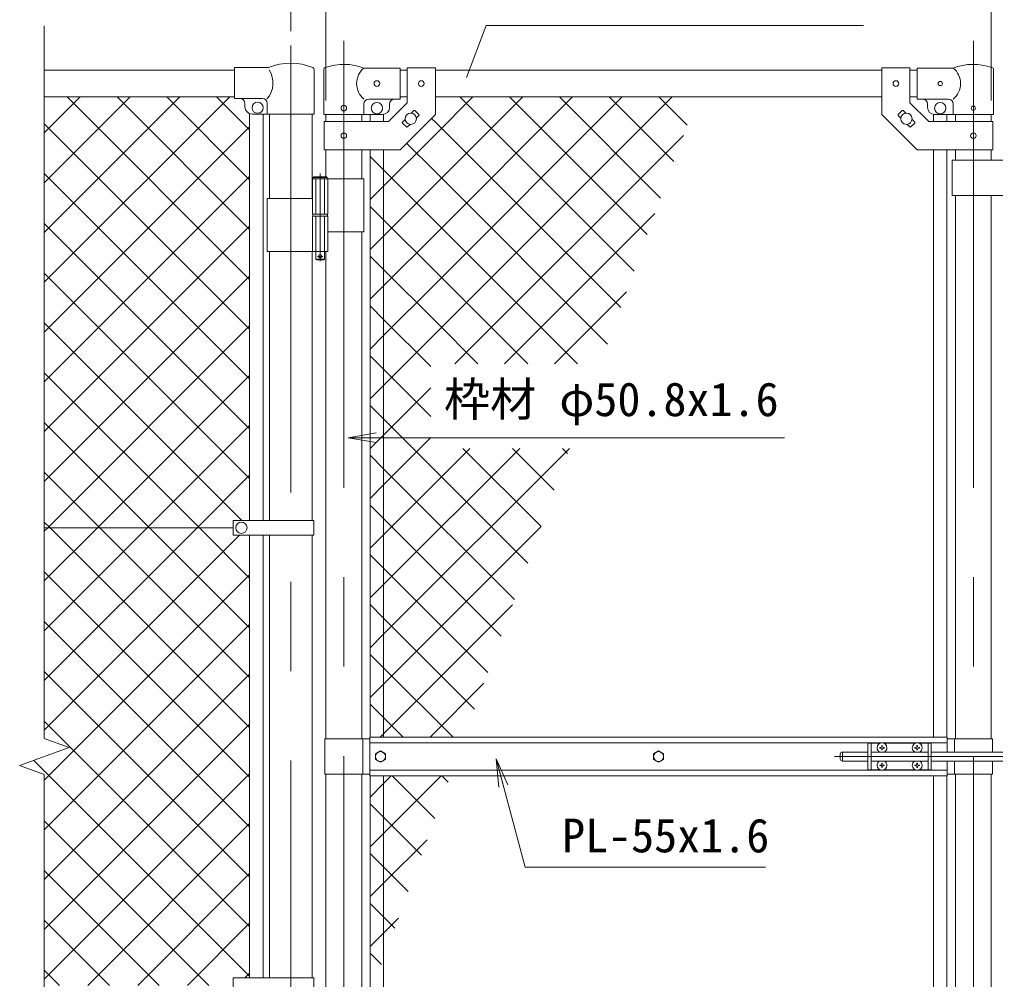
# Model space of a CAD drawing. Units: millimetres, scale not verified. Extents: x -4200 to 4200, y -2970 to 2970.
# Drawn here: x -143 to 1243, y 320 to 1683 of the extents above; entities that cross this region are included whole.
import ezdxf
from ezdxf.enums import TextEntityAlignment as Align

# ---------------------------------------------------------------- set-up
doc = ezdxf.new("R2010")
doc.units = ezdxf.units.MM
doc.header["$LTSCALE"] = 20
doc.linetypes.add('DASHED', pattern=[7.5, 6, -1.5])
doc.linetypes.add('USER1', pattern=[50.8, 31.75, -6.35, 6.35, -6.35])
for name, color, linetype, lineweight in [('0-1_D-STR-TXT', 7, 'Continuous', 9), ('0-2_D-BMK', 2, 'USER1', 13), ('0-3_D-STR1', 1, 'Continuous', 18), ('0-4_D-STR3', 3, 'Continuous', 13), ('0-5_D-STR-DIM', 7, 'Continuous', 9), ('0-6_0', 3, 'Continuous', 18), ('0-7_D-STR2', 7, 'Continuous', 9)]:
    doc.layers.add(name, color=color, linetype=linetype, lineweight=lineweight)
doc.styles.add('ＭＳ ゴシック', font='')
doc.styles.get('ＭＳ ゴシック').set_extended_font_data('MS Gothic')

# ---------------------------------------------------------------- blocks, each defined once
blk = doc.blocks.new('_Open')
at = {"layer": '0-6_0', "color": 7, "lineweight": 9}
blk.add_line((-20, 3.33), (0, 0), dxfattribs=at)
blk.add_lwpolyline([(-20, -3.33), (0, 0), (-20, 0)], dxfattribs=at)

msp = doc.modelspace()

# ---------------------------------------------------------------- linework, layer by layer
at = {"layer": '0-1_D-STR-TXT'}
for points in [[(1055.69, 1674.69), (519.49, 1674.69), (491.85, 1600.93)], [(943.38, 1089.34), (522.55, 1089.34), (325.4, 1089.34)], [(916.13, 479.11), (574.85, 479.11), (534.34, 631.26)]]:
    msp.add_lwpolyline(points, dxfattribs=at)
at = {"layer": '0-2_D-BMK'}
for p, q in [((317.39, 1653.1), (317.39, -385.29)), ((1211.59, 1653.1), (1211.59, -385.29)), ((241.99, 1646.61), (241.99, -470.04)), ((283.83, 1464.79), (283.83, 1339.9)), ((287.46, 1346.87), (280.21, 1346.87)), ((1014.52, 636.37), (1638.97, 636.37))]:
    msp.add_line(p, q, dxfattribs=at)
at = {"layer": '0-3_D-STR1'}
for p, q in [((161.99, 1611.37), (-108.01, 1611.37)), ((397.39, 1611.37), (407.39, 1611.37)), ((447.39, 1611.37), (1081.59, 1611.37)), ((1121.59, 1611.37), (1131.59, 1611.37)), ((161.99, 1573.37), (-108.01, 1573.37)), ((397.39, 1573.37), (407.39, 1573.37)), ((447.39, 1573.37), (1081.59, 1573.37)), ((1121.59, 1573.37), (1131.59, 1573.37)), ((211.74, 1549.07), (211.74, 1428.87)), ((272.24, 1549.07), (272.24, 1428.87)), ((291.99, 1548.37), (291.99, 1538.32)), ((342.79, 1548.37), (342.79, 1538.32)), ((1186.19, 1548.37), (1186.19, 1538.32)), ((1236.99, 1548.37), (1236.99, 1538.32)), ((291.99, 1498.32), (291.99, 1459.87)), ((342.79, 1498.32), (342.79, 1456.87)), ((1186.19, 1498.32), (1186.19, 1483.32)), ((1236.99, 1498.32), (1236.99, 1483.32)), ((1186.19, 1433.32), (1186.19, 661.37)), ((1236.99, 1433.32), (1236.99, 661.37)), ((342.79, 1381.87), (342.79, 661.37)), ((211.74, 1353.87), (211.74, 971.87)), ((272.24, 1353.87), (272.24, 971.87)), ((291.99, 1353.87), (291.99, 661.37)), ((211.74, 950.87), (211.74, 321.87)), ((272.24, 950.87), (272.24, 321.87)), ((291.99, 611.37), (291.99, -106.13)), ((342.79, 611.37), (342.79, -109.13)), ((1186.19, 611.37), (1186.19, -72.63)), ((1236.99, 611.37), (1236.99, -72.63))]:
    msp.add_line(p, q, dxfattribs=at)
at = {"layer": '0-4_D-STR3'}
for p, q in [((161.99, 1571.07), (161.99, 1615.07)), ((210.86, 1615.07), (161.99, 1615.07)), ((275.39, 1611.92), (275.39, 1549.07)), ((288.84, 1548.37), (288.84, 1612.06)), ((397.39, 1614.37), (345.94, 1614.37)), ((397.39, 1614.37), (397.39, 1570.37)), ((407.39, 1614.57), (407.39, 1564.89)), ((407.39, 1614.57), (447.39, 1614.57)), ((447.39, 1614.57), (447.39, 1548.32)), ((1081.59, 1614.57), (1081.59, 1548.32)), ((1121.59, 1614.57), (1081.59, 1614.57)), ((1121.59, 1614.57), (1121.59, 1564.89)), ((1131.59, 1614.37), (1183.04, 1614.37)), ((1131.59, 1614.37), (1131.59, 1570.37)), ((1240.14, 1548.37), (1240.14, 1612.06)), ((201.59, 1571.07), (161.99, 1571.07)), ((397.39, 1570.37), (352.94, 1570.37)), ((1131.59, 1570.37), (1176.04, 1570.37)), ((176.99, 1559.07), (176.99, 1564.07)), ((208.59, 1564.07), (208.59, 1549.07)), ((345.94, 1548.37), (345.94, 1563.37)), ((380.82, 1538.32), (407.39, 1564.89)), ((382.39, 1563.37), (382.39, 1558.37)), ((413.27, 1550.27), (416.99, 1553.98)), ((418.4, 1553.98), (424.06, 1548.33)), ((1110.58, 1553.98), (1104.92, 1548.33)), ((1115.71, 1550.27), (1111.99, 1553.98)), ((1148.16, 1538.32), (1121.59, 1564.89)), ((1146.59, 1563.37), (1146.59, 1558.37)), ((1183.04, 1548.37), (1183.04, 1563.37)), ((183.64, 971.87), (183.64, 1549.65)), ((275.39, 1549.07), (186.99, 1549.07)), ((202.64, 971.87), (202.64, 1549.07)), ((288.84, 1548.37), (345.94, 1548.37)), ((345.94, 1548.37), (372.39, 1548.37)), ((354.89, 1548.37), (354.89, 1538.32)), ((373.89, 1548.37), (373.89, 1538.32)), ((400.72, 1537.72), (404.44, 1541.44)), ((420.34, 1543.2), (424.06, 1546.91)), ((1108.64, 1543.2), (1104.92, 1546.91)), ((1128.26, 1537.72), (1124.54, 1541.44)), ((1155.09, 1548.37), (1155.09, 1538.32)), ((1183.04, 1548.37), (1156.59, 1548.37)), ((1174.09, 1548.37), (1174.09, 1538.32)), ((1240.14, 1548.37), (1183.04, 1548.37)), ((289.69, 1538.32), (380.82, 1538.32)), ((289.69, 1538.32), (289.69, 1498.32)), ((400.72, 1536.31), (406.38, 1530.65)), ((407.79, 1530.65), (411.51, 1534.37)), ((1121.19, 1530.65), (1117.47, 1534.37)), ((1128.26, 1536.31), (1122.6, 1530.65)), ((1239.29, 1538.32), (1148.16, 1538.32)), ((1239.29, 1538.32), (1239.29, 1498.32)), ((354.89, 1498.32), (354.89, 663.87)), ((373.89, 1498.32), (373.89, 663.87)), ((1155.09, 1498.32), (1155.09, 663.87)), ((1174.09, 1498.32), (1174.09, 663.87)), ((1301.39, 1483.32), (1181.39, 1483.32)), ((1181.39, 1483.32), (1181.39, 1433.32)), ((273.03, 1456.87), (273.03, 1406.87)), ((345.94, 1456.87), (273.03, 1456.87)), ((273.83, 1458.87), (274.83, 1459.87)), ((273.83, 1458.87), (273.83, 1456.87)), ((273.83, 1458.87), (293.83, 1458.87)), ((292.83, 1459.87), (274.83, 1459.87)), ((294.63, 1456.87), (294.63, 1406.87)), ((345.94, 1456.87), (345.94, 1381.87)), ((273.03, 1428.87), (208.69, 1428.87)), ((208.69, 1428.87), (208.69, 1353.87)), ((1301.39, 1433.32), (1181.39, 1433.32)), ((294.63, 1406.87), (273.03, 1406.87)), ((294.63, 1403.87), (273.03, 1403.87)), ((273.03, 1403.87), (273.03, 1353.87)), ((273.33, 1406.87), (273.33, 1403.87)), ((294.33, 1403.87), (273.33, 1403.87)), ((294.33, 1406.87), (294.33, 1403.87)), ((294.63, 1403.87), (294.63, 1353.87)), ((345.94, 1381.87), (294.74, 1381.87)), ((294.63, 1353.87), (208.69, 1353.87)), ((289.83, 1353.87), (289.83, 1342.87)), ((278.83, 1341.87), (277.83, 1342.87)), ((288.83, 1341.87), (278.83, 1341.87)), ((288.83, 1341.87), (289.83, 1342.87)), ((159.99, 971.87), (159.99, 950.87)), ((274.79, 971.87), (159.99, 971.87)), ((274.79, 971.87), (274.79, 950.87)), ((-108.01, 961.37), (159.99, 961.37)), ((274.79, 950.87), (159.99, 950.87)), ((183.64, 321.87), (183.64, 950.87)), ((202.64, 321.87), (202.64, 950.87)), ((290.39, 661.37), (290.39, 611.37)), ((290.39, 661.37), (354.49, 661.37)), ((344.39, 661.37), (344.39, 611.37)), ((1174.49, 663.87), (354.49, 663.87)), ((354.49, 608.87), (354.49, 663.87)), ((1174.49, 655.87), (354.49, 655.87)), ((1061.84, 655.37), (1061.84, 617.37)), ((1079.24, 655.37), (1061.84, 655.37)), ((1066.34, 655.37), (1066.34, 617.37)), ((1081.45, 652.02), (1081.42, 650.72)), ((1082.24, 652.02), (1081.45, 652.02)), ((1082.24, 652.02), (1082.26, 650.72)), ((1129.24, 655.37), (1084.44, 655.37)), ((1131.45, 652.02), (1131.42, 650.72)), ((1132.24, 652.02), (1131.45, 652.02)), ((1132.24, 652.02), (1132.26, 650.72)), ((1151.84, 655.37), (1134.44, 655.37)), ((1147.34, 655.37), (1147.34, 617.37)), ((1151.84, 655.37), (1151.84, 617.37)), ((1174.49, 642.87), (1174.49, 663.87)), ((1238.59, 661.37), (1174.49, 661.37)), ((1184.59, 661.37), (1184.59, 642.87)), ((1238.59, 661.37), (1238.59, 642.87)), ((1022.64, 639.87), (1022.64, 632.87)), ((1037.09, 642.87), (1025.64, 642.87)), ((1025.64, 642.87), (1025.64, 629.87)), ((1036.94, 642.87), (1061.84, 642.87)), ((1066.34, 642.87), (1147.34, 642.87)), ((1078.69, 648.47), (1078.69, 648.87)), ((1079.99, 648.45), (1078.69, 648.47)), ((1081.45, 645.72), (1081.42, 647.01)), ((1082.24, 645.72), (1081.45, 645.72)), ((1082.24, 645.72), (1082.26, 647.01)), ((1083.69, 649.28), (1084.99, 649.26)), ((1084.99, 649.26), (1084.99, 648.87)), ((1129.99, 649.28), (1128.69, 649.26)), ((1128.69, 649.26), (1128.69, 648.87)), ((1131.45, 645.72), (1131.42, 647.01)), ((1132.24, 645.72), (1131.45, 645.72)), ((1132.24, 645.72), (1132.26, 647.01)), ((1133.69, 648.45), (1134.99, 648.47)), ((1134.99, 648.47), (1134.99, 648.87)), ((1151.84, 642.87), (1332.64, 642.87)), ((1037.09, 629.87), (1025.64, 629.87)), ((1036.94, 629.87), (1061.84, 629.87)), ((1066.34, 629.87), (1147.34, 629.87)), ((1078.69, 623.47), (1078.69, 623.87)), ((1081.45, 627.02), (1081.42, 625.72)), ((1082.24, 627.02), (1081.45, 627.02)), ((1082.24, 627.02), (1082.26, 625.72)), ((1083.69, 624.28), (1084.99, 624.26)), ((1084.99, 624.26), (1084.99, 623.87)), ((1084.99, 623.47), (1084.99, 623.87)), ((1129.99, 624.28), (1128.69, 624.26)), ((1128.69, 624.26), (1128.69, 623.87)), ((1131.45, 627.02), (1131.42, 625.72)), ((1132.24, 627.02), (1131.45, 627.02)), ((1132.24, 627.02), (1132.26, 625.72)), ((1133.69, 624.28), (1134.99, 624.26)), ((1134.99, 624.26), (1134.99, 623.87)), ((1134.99, 623.47), (1134.99, 623.87)), ((1151.84, 629.87), (1332.64, 629.87)), ((1174.49, 608.87), (1174.49, 629.87)), ((1184.59, 629.87), (1184.59, 611.37)), ((1238.59, 629.87), (1238.59, 611.37)), ((290.39, 611.37), (354.49, 611.37)), ((1174.49, 616.87), (354.49, 616.87)), ((1079.24, 617.37), (1061.84, 617.37)), ((1079.99, 623.45), (1078.69, 623.47)), ((1081.45, 620.72), (1081.42, 622.01)), ((1082.24, 620.72), (1081.45, 620.72)), ((1082.24, 620.72), (1082.26, 622.01)), ((1083.69, 623.45), (1084.99, 623.47)), ((1129.24, 617.37), (1084.44, 617.37)), ((1131.45, 620.72), (1131.42, 622.01)), ((1132.24, 620.72), (1131.45, 620.72)), ((1132.24, 620.72), (1132.26, 622.01)), ((1133.69, 623.45), (1134.99, 623.47)), ((1151.84, 617.37), (1134.44, 617.37)), ((1238.59, 611.37), (1174.49, 611.37)), ((1174.49, 608.87), (354.49, 608.87)), ((354.89, 608.87), (354.89, -225.58)), ((373.89, 608.87), (373.89, -225.58)), ((1155.09, 608.87), (1155.09, -72.63)), ((1174.09, 608.87), (1174.09, -72.63)), ((159.99, 321.87), (159.99, 300.87)), ((274.79, 321.87), (159.99, 321.87)), ((274.79, 321.87), (274.79, 300.87))]:
    msp.add_line(p, q, dxfattribs=at)
at = {"layer": '0-4_D-STR3', "linetype": 'DASHED'}
for p, q in [((277.53, 1456.87), (277.53, 1406.87)), ((290.13, 1456.87), (290.13, 1406.87)), ((277.53, 1403.87), (277.53, 1353.87)), ((290.13, 1403.87), (290.13, 1353.87))]:
    msp.add_line(p, q, dxfattribs=at)
at = {"layer": '0-4_D-STR3'}
for points in [[(289.69, 1498.32), (397.39, 1498.32), (447.39, 1548.32)], [(1239.29, 1498.32), (1131.59, 1498.32), (1081.59, 1548.32)], [(292.83, 1459.87), (293.83, 1458.87), (293.83, 1456.87)], [(277.83, 1353.87), (277.83, 1342.87), (289.83, 1342.87)], [(1079.99, 649.28), (1078.69, 649.26), (1078.69, 648.87)], [(1083.69, 648.45), (1084.99, 648.47), (1084.99, 648.87)], [(1129.99, 648.45), (1128.69, 648.47), (1128.69, 648.87)], [(1133.69, 649.28), (1134.99, 649.26), (1134.99, 648.87)], [(1079.99, 624.28), (1078.69, 624.26), (1078.69, 623.87)], [(1129.99, 623.45), (1128.69, 623.47), (1128.69, 623.87)]]:
    msp.add_lwpolyline(points, dxfattribs=at)
for points in [[(369.49, 644.47), (376.51, 640.42), (376.51, 632.32), (369.49, 628.27), (362.48, 632.32), (362.48, 640.42)], [(764.49, 644.47), (771.51, 640.42), (771.51, 632.32), (764.49, 628.27), (757.48, 632.32), (757.48, 640.42)]]:
    msp.add_lwpolyline(points, close=True, dxfattribs=at)
for centre, radius in [((364.39, 1592.37), 4), ((427.39, 1592.32), 4), ((1101.59, 1592.32), 4), ((1164.59, 1592.37), 3), ((194.99, 1558.07), 8), ((317.39, 1557.37), 4), ((364.39, 1557.37), 8), ((1164.59, 1557.37), 8), ((1211.59, 1557.37), 3), ((412.39, 1542.32), 8), ((1116.59, 1542.32), 8), ((317.39, 1518.32), 4), ((1211.59, 1518.32), 4), ((283.83, 1346.87), 2.5), ((171.99, 961.37), 8), ((369.49, 636.37), 7.03), ((764.49, 636.37), 7.03)]:
    msp.add_circle(centre, radius, dxfattribs=at)
for centre, radius, start, end in [((183.46, 1593.12), 33.4, 317.7041, 33.64086), ((241.99, 1541.37), 80, 66.89371, 112.90125), ((272.09, 1611.92), 3.3, 0, 66.89371), ((292.14, 1612.06), 3.3, 109.22051, 180), ((317.39, 1539.64), 80, 69.0916, 109.22051), ((364.14, 1592.37), 28.55, 129.59418, 230.40582), ((1211.59, 1539.64), 80, 70.77949, 110.9084), ((1164.84, 1592.37), 28.55, 309.59418, 50.40582), ((1236.84, 1612.06), 3.3, 0, 70.77949), ((169.99, 1564.07), 7, 0, 90), ((201.59, 1564.07), 7, 0, 90), ((352.94, 1563.37), 7, 90, 180), ((389.39, 1563.37), 7, 90, 180), ((1139.59, 1563.37), 7, 0, 90), ((1176.04, 1563.37), 7, 0, 90), ((186.99, 1559.07), 10, 180, 270), ((372.39, 1558.37), 10, 270, 0), ((417.69, 1553.28), 1, 45, 135), ((1111.29, 1553.28), 1, 45, 135), ((1156.59, 1558.37), 10, 180, 270), ((423.35, 1547.62), 1, 315, 45), ((1105.63, 1547.62), 1, 135, 225), ((401.43, 1537.01), 1, 135, 225), ((407.09, 1531.36), 1, 225, 315), ((1121.89, 1531.36), 1, 225, 315), ((1127.55, 1537.01), 1, 315, 45), ((1081.84, 648.87), 7, 0, 180), ((1131.84, 648.87), 7, 0, 180), ((1025.64, 639.87), 3, 90, 180), ((1081.84, 648.87), 7, 180, 238.99728), ((1079.94, 650.77), 1.49, 270, 0), ((1079.94, 646.96), 1.49, 0, 90), ((1083.75, 650.77), 1.49, 180, 270), ((1083.75, 646.96), 1.49, 90, 180), ((1081.84, 648.87), 7, 301.00272, 0), ((1131.84, 648.87), 7, 180, 238.99728), ((1129.94, 650.77), 1.49, 270, 0), ((1129.94, 646.96), 1.49, 0, 90), ((1133.75, 650.77), 1.49, 180, 270), ((1133.75, 646.96), 1.49, 90, 180), ((1131.84, 648.87), 7, 301.00272, 0), ((1025.64, 632.87), 3, 180, 270), ((1081.84, 623.87), 7, 121.00272, 180), ((1081.84, 623.87), 7, 180, 0), ((1079.94, 625.77), 1.49, 270, 0), ((1083.75, 625.77), 1.49, 180, 270), ((1081.84, 623.87), 7, 0, 58.99728), ((1131.84, 623.87), 7, 121.00272, 180), ((1131.84, 623.87), 7, 180, 0), ((1129.94, 625.77), 1.49, 270, 0), ((1133.75, 625.77), 1.49, 180, 270), ((1131.84, 623.87), 7, 0, 58.99728), ((1079.94, 621.96), 1.49, 0, 90), ((1083.75, 621.96), 1.49, 90, 180), ((1129.94, 621.96), 1.49, 0, 90), ((1133.75, 621.96), 1.49, 90, 180)]:
    msp.add_arc(centre, radius, start, end, dxfattribs=at)
at = {"layer": '0-5_D-STR-DIM'}
for p, q in [((241.99, 1666.61), (241.99, 1927.6)), ((291.99, 1568.37), (291.99, 1807.6)), ((1236.99, 1568.37), (1236.99, 1807.6)), ((1236.99, 1568.37), (1236.99, 1807.6)), ((-108.01, 662.02), (-108.01, 1674.37)), ((-72.77, 649.19), (-108.01, 662.02)), ((-143.25, 623.54), (-72.77, 649.19)), ((-108.01, 610.72), (-143.25, 623.54)), ((-108.01, -481.63), (-108.01, 610.72))]:
    msp.add_line(p, q, dxfattribs=at)
at = {"layer": '0-7_D-STR2'}
for p, q in [((-108.01, 1522.22), (-56.87, 1573.37)), ((-108.01, 1451.51), (13.85, 1573.37)), ((-108.01, 1380.8), (84.56, 1573.37)), ((-108.01, 1310.09), (155.27, 1573.37)), ((183.64, 1314.25), (-75.48, 1573.37)), ((183.64, 1384.96), (-4.77, 1573.37)), ((183.64, 1455.67), (65.95, 1573.37)), ((183.64, 1526.38), (136.66, 1573.37)), ((447.39, 1519.93), (500.83, 1573.37)), ((447.39, 1449.22), (571.54, 1573.37)), ((447.39, 1378.51), (642.25, 1573.37)), ((447.39, 1307.8), (712.96, 1573.37)), ((447.39, 1237.09), (783.67, 1573.37)), ((729.6, 1325.99), (482.22, 1573.37)), ((748.46, 1377.83), (552.93, 1573.37)), ((767.33, 1429.67), (623.64, 1573.37)), ((786.2, 1481.52), (694.35, 1573.37)), ((805.07, 1533.36), (765.06, 1573.37)), ((447.39, 1537.48), (441.97, 1542.9)), ((183.64, 1243.54), (-108.01, 1535.19)), ((-108.01, 1239.38), (183.64, 1531.03)), ((710.73, 1274.15), (447.39, 1537.48)), ((373.89, 1446.43), (447.39, 1519.93)), ((475.14, 1194.12), (799.75, 1518.73)), ((354.89, 1498.14), (355.07, 1498.32)), ((447.39, 1466.77), (406.62, 1507.55)), ((373.89, 1469.56), (354.89, 1488.56)), ((447.39, 1396.06), (373.89, 1469.56)), ((183.64, 1172.83), (-108.01, 1464.48)), ((-108.01, 1168.67), (183.64, 1460.32)), ((691.86, 1222.31), (447.39, 1466.77)), ((354.89, 1427.43), (373.89, 1446.43)), ((373.89, 1375.72), (447.39, 1449.22)), ((373.89, 1398.85), (354.89, 1417.85)), ((545.85, 1194.12), (759.28, 1407.56)), ((183.64, 1102.12), (-108.01, 1393.77)), ((-108.01, 1097.96), (183.64, 1389.61)), ((447.39, 1325.35), (373.89, 1398.85)), ((649.33, 1194.12), (447.39, 1396.06)), ((354.89, 1356.72), (373.89, 1375.72)), ((373.89, 1305.01), (447.39, 1378.51)), ((183.64, 1031.41), (-108.01, 1323.06)), ((-108.01, 1027.25), (183.64, 1318.9)), ((578.62, 1194.12), (447.39, 1325.35)), ((354.89, 1286.01), (373.89, 1305.01)), ((373.89, 1234.3), (447.39, 1307.8)), ((616.56, 1194.12), (718.82, 1296.38)), ((373.89, 1257.43), (354.89, 1276.43)), ((172.47, 971.87), (-108.01, 1252.35)), ((-103.18, 961.37), (183.64, 1248.19)), ((441.09, 1190.23), (373.89, 1257.43)), ((354.89, 1215.3), (373.89, 1234.3)), ((373.89, 1163.59), (447.39, 1237.09)), ((373.89, 1186.72), (354.89, 1205.72)), ((112.26, 961.37), (-108.01, 1181.64)), ((441.09, 1119.52), (373.89, 1186.72)), ((-32.47, 961.37), (183.64, 1177.48)), ((354.89, 1144.59), (373.89, 1163.59)), ((373.89, 1092.88), (441.09, 1160.08)), ((373.89, 1116.01), (354.89, 1135.01)), ((41.55, 961.37), (-108.01, 1110.93)), ((578.64, 911.26), (373.89, 1116.01)), ((38.24, 961.37), (183.64, 1106.77)), ((354.89, 1073.88), (373.89, 1092.88)), ((373.89, 1022.16), (441.09, 1089.37)), ((373.89, 810.03), (637.89, 1074.03)), ((597.51, 963.1), (486.49, 1074.12)), ((616.38, 1014.94), (557.2, 1074.12)), ((635.25, 1066.78), (627.91, 1074.12)), ((373.89, 1045.3), (354.89, 1064.3)), ((-29.16, 961.37), (-108.01, 1040.21)), ((559.78, 859.41), (373.89, 1045.3)), ((108.95, 961.37), (183.64, 1036.06)), ((354.89, 1003.16), (373.89, 1022.16)), ((373.89, 974.59), (354.89, 993.59)), ((540.91, 807.57), (373.89, 974.59)), ((-99.87, 961.37), (-108.01, 969.5)), ((-108.01, 956.54), (-103.18, 961.37)), ((-108.01, 885.83), (-32.47, 961.37)), ((-108.01, 815.12), (38.24, 961.37)), ((-108.01, 744.41), (108.95, 961.37)), ((183.64, 677.85), (-99.87, 961.37)), ((183.64, 748.56), (-29.16, 961.37)), ((183.64, 819.28), (41.55, 961.37)), ((183.64, 889.99), (112.26, 961.37)), ((373.89, 739.32), (597.42, 962.86)), ((-108.01, 673.7), (169.16, 950.87)), ((373.89, 903.88), (354.89, 922.88)), ((522.04, 755.73), (373.89, 903.88)), ((183.64, 607.14), (-108.01, 898.79)), ((-108.01, 602.99), (183.64, 894.64)), ((373.89, 833.17), (354.89, 852.17)), ((503.17, 703.89), (373.89, 833.17)), ((183.64, 536.43), (-108.01, 828.08)), ((-108.01, 532.27), (183.64, 823.92)), ((354.89, 791.03), (373.89, 810.03)), ((183.64, 465.72), (-108.01, 757.37)), ((-108.01, 461.56), (183.64, 753.21)), ((354.89, 720.32), (373.89, 739.32)), ((439.86, 663.87), (516.5, 740.51)), ((183.64, 395.01), (-108.01, 686.66)), ((-108.01, 390.85), (183.64, 682.5)), ((183.64, 324.3), (-122.98, 630.92)), ((-108.01, 320.14), (183.64, 611.79)), ((446.56, 548.36), (386.06, 608.87)), ((465.43, 600.21), (456.77, 608.87)), ((373.89, 550.32), (354.89, 569.32)), ((125.86, 311.37), (-108.01, 545.24)), ((-46.07, 311.37), (183.64, 541.08)), ((427.69, 496.52), (373.89, 550.32)), ((373.89, 456.48), (435.57, 518.16)), ((373.89, 479.61), (354.89, 498.61)), ((55.15, 311.37), (-108.01, 474.53)), ((408.82, 444.68), (373.89, 479.61)), ((24.64, 311.37), (183.64, 470.37)), ((354.89, 437.48), (373.89, 456.48)), ((373.89, 408.9), (354.89, 427.9)), ((-15.56, 311.37), (-108.01, 403.82)), ((389.96, 392.84), (373.89, 408.9)), ((373.89, 385.77), (395.1, 406.98)), ((95.35, 311.37), (183.64, 399.66)), ((354.89, 366.77), (373.89, 385.77)), ((371.09, 341), (354.89, 357.19)), ((-86.27, 311.37), (-108.01, 333.11)), ((176.56, 321.87), (183.64, 328.95))]:
    msp.add_line(p, q, dxfattribs=at)
for points in [[(507.91, 1194.12), (447.39, 1254.64), (373.89, 1328.14), (354.89, 1347.14)], [(354.89, 932.45), (373.89, 951.45), (496.56, 1074.12)], [(354.89, 861.74), (373.89, 880.74), (567.27, 1074.12)], [(369.15, 663.87), (373.89, 668.61), (556.96, 851.68)], [(472.48, 663.87), (373.89, 762.46), (354.89, 781.46)], [(401.77, 663.87), (373.89, 691.75), (354.89, 710.75)], [(354.89, 578.9), (373.89, 597.9), (384.86, 608.87)], [(354.89, 508.19), (373.89, 527.19), (455.57, 608.87)]]:
    msp.add_lwpolyline(points, dxfattribs=at)

# ---------------------------------------------------------------- block references
at = {"layer": '0-1_D-STR-TXT', "xscale": 2, "yscale": 2}
for p, rotation in [((323.4, 1089.34), 180), ((533.82, 633.19), 104.91069)]:
    msp.add_blockref('_Open', p, dxfattribs=dict(at, rotation=rotation))

# ---------------------------------------------------------------- texts
at = {"layer": '0-1_D-STR-TXT', "style": 'ＭＳ ゴシック'}
for s, p in [('枠材 φ50.8x1.6', (459.62, 1105.48)), ('PL-55x1.6', (627.3, 485.86))]:
    msp.add_text(s, height=48.09, dxfattribs=at).set_placement(p, align=Align.BOTTOM_LEFT)

doc.saveas('drawing.dxf')
